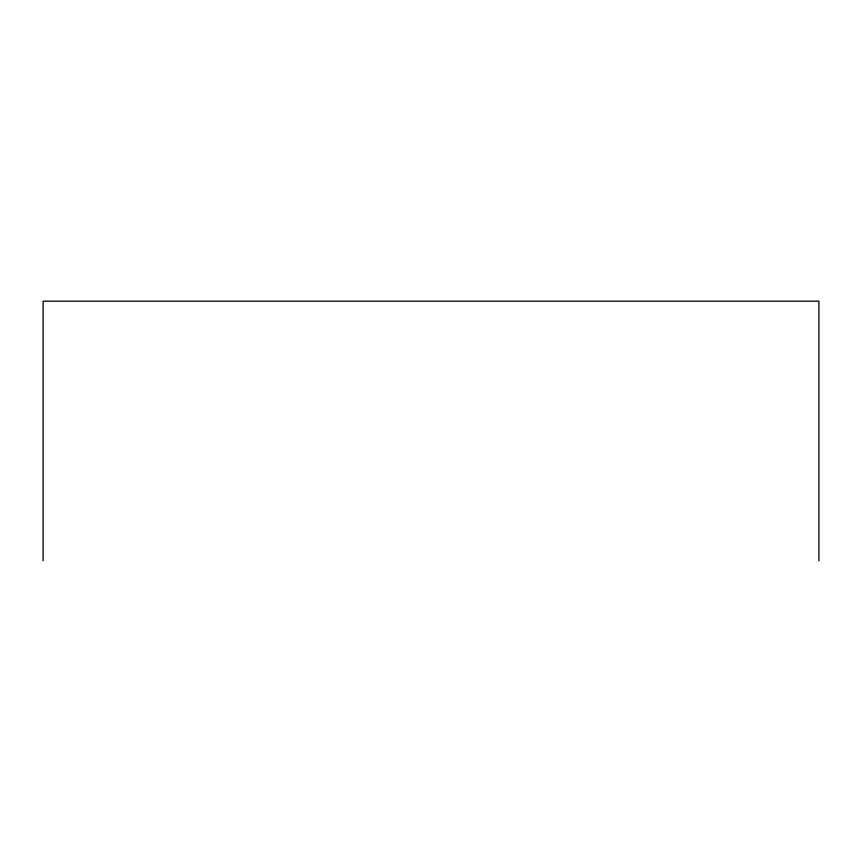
<?xml version="1.0" encoding="UTF-8"?>
<svg xmlns="http://www.w3.org/2000/svg" width="862" height="862" viewBox="0 0 862 862"><rect width="100%" height="100%" fill="white"/><g stroke="black" fill="none" stroke-linecap="round" stroke-linejoin="round"><path stroke-width="1.29" d="M818.9 560.817L818.9 301.183L43.1 301.183L43.1 560.817"/></g></svg>
